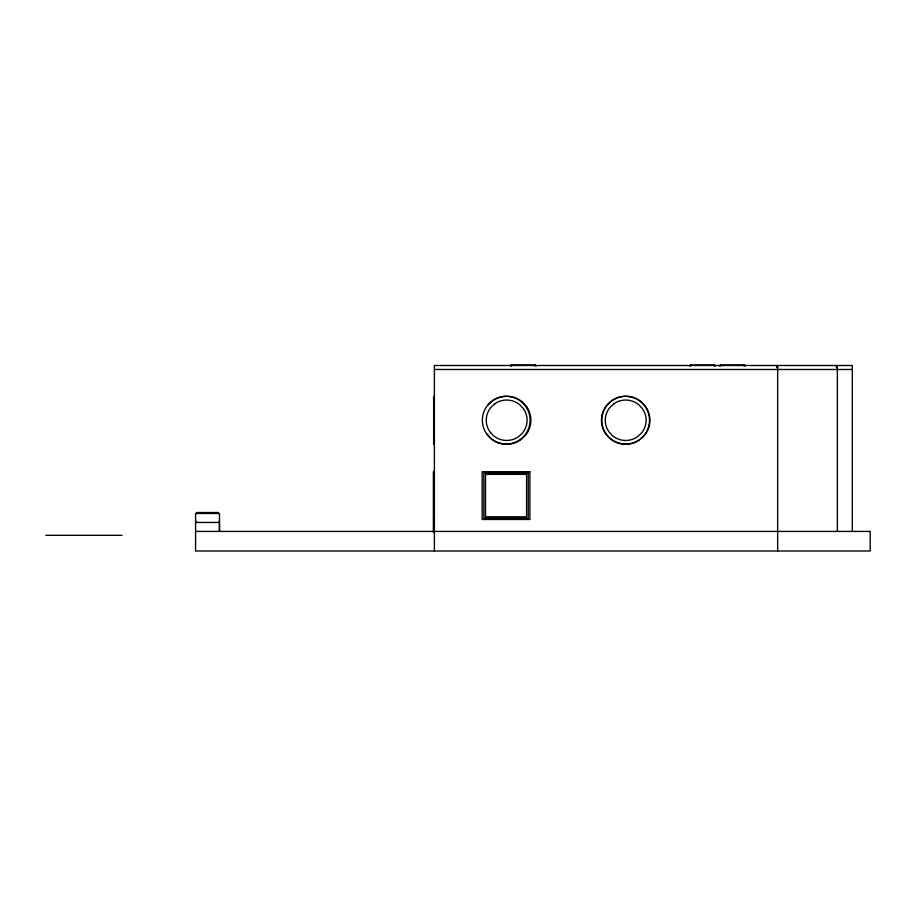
<?xml version="1.0" encoding="UTF-8"?>
<svg xmlns="http://www.w3.org/2000/svg" width="916" height="916" viewBox="0 0 916 916"><rect width="100%" height="100%" fill="white"/><g stroke="black" fill="none" stroke-linecap="round" stroke-linejoin="round"><path stroke-width="1.37" d="M510.43 365.999L511.403 365.003L535.265 365.003L536.238 365.999M689.53 365.999L690.504 365.003L714.365 365.003L715.339 365.999M719.381 365.999L720.354 365.003L744.216 365.003L745.189 365.999M488.171 404.757L492.842 400.544M777.661 367.488L776.665 367.488L776.665 365.495M837.361 367.488L836.365 367.488L836.365 365.495M434.39 369.48L852.292 369.48M434.39 471.374L433.646 471.374L433.646 532.448M434.39 471.717L433.417 471.717L433.417 532.448M433.417 519.475L434.39 519.475M195.589 522.464L219.474 522.464L219.474 531.417L219.474 513.498L195.589 513.498L195.589 550.997L870.2 550.997L870.2 531.417L195.589 531.417M45.8 535.299L122.034 535.299M486.762 433.932L491.022 438.558A24.411 24.411 0 0 0 520.494 439.943L525.177 435.741A23.816 23.816 0 0 0 526.586 406.555L522.326 401.929A24.411 24.411 0 0 0 492.854 400.544M852.292 531.417L852.292 365.495L434.39 365.495L434.39 550.997M837.361 365.495L837.361 531.417M777.661 365.495L777.661 550.997M744.021 365.003L744.021 365.999M720.548 365.003L720.548 365.999M714.171 365.003L714.171 365.999M690.698 365.003L690.698 365.999M535.07 365.003L535.07 365.999M511.597 365.003L511.597 365.999M433.634 396.365L433.634 444.409M218.764 521.479L218.764 522.464M218.477 513.498L218.477 512.513L196.585 512.513L196.585 513.498M196.425 521.479L196.425 522.464M495.029 403.647L491.079 407.196A20.06 20.06 0 0 0 489.888 431.78L493.484 435.684A20.576 20.576 0 0 0 518.319 436.84L522.269 433.302A20.06 20.06 0 0 0 523.448 408.708L519.864 404.815A20.576 20.576 0 0 0 495.029 403.647M611.854 400.544L607.182 404.757A23.816 23.816 0 0 0 605.774 433.932L610.033 438.558A24.411 24.411 0 0 0 639.505 439.943L644.188 435.741A23.816 23.816 0 0 0 645.597 406.555L641.337 401.929A24.411 24.411 0 0 0 611.865 400.544M614.029 403.647L610.09 407.196A20.06 20.06 0 0 0 608.9 431.78L612.495 435.684A20.576 20.576 0 0 0 637.33 436.84L641.28 433.302A20.06 20.06 0 0 0 642.46 408.708L638.864 404.815A20.576 20.576 0 0 0 614.041 403.647M529.906 471.717L482.148 471.717L482.148 519.475L529.906 519.475L529.906 471.717M528.234 473.045L483.831 473.045L483.831 518.147L528.234 518.147L528.234 473.045M526.563 474.362L485.503 474.362L485.503 516.819L526.563 516.819L526.563 474.362M494.182 440.836A23.885 23.885 0 0 0 530.112 420.352A23.885 23.885 0 0 0 494.411 399.479A23.885 23.885 0 0 0 494.182 440.836M613.583 440.836A23.885 23.885 0 0 0 649.513 420.352A23.885 23.885 0 0 0 613.812 399.479A23.885 23.885 0 0 0 613.583 440.836"/></g></svg>
